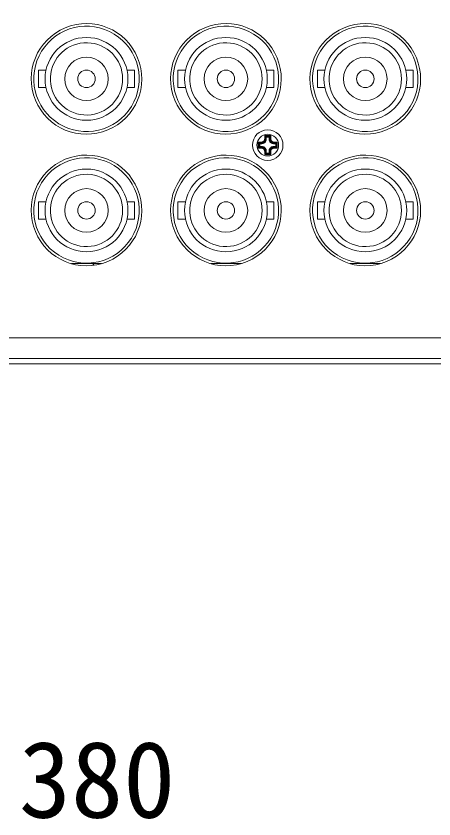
# Model space of a CAD drawing. Units: millimetres, scale not verified. Extents: x -438 to -158, y -308 to -119.
# Drawn here: x -312.34 to -300.35, y -158.06 to -135.02 of the extents above; entities that cross this region are included whole.
import ezdxf
from ezdxf.enums import TextEntityAlignment as Align

# ---------------------------------------------------------------- set-up
doc = ezdxf.new("R2010")
doc.units = ezdxf.units.MM
doc.header["$LTSCALE"] = 3
doc.layers.add('0-1_外形線', color=7, linetype='Continuous', lineweight=18)
doc.layers.add('2-9_寸法線', color=7, linetype='Continuous', lineweight=18)
doc.styles.add('ＭＳ ゴシック', font='')
doc.styles.get('ＭＳ ゴシック').set_extended_font_data('MS Gothic')

msp = doc.modelspace()

# ---------------------------------------------------------------- linework, layer by layer
at = {"layer": '0-1_外形線'}
for p, q in [((-311.479, -136.57), (-311.693, -136.57)), ((-311.693, -136.57), (-311.693, -137.07)), ((-308.943, -136.57), (-309.157, -136.57)), ((-308.943, -137.07), (-308.943, -136.57)), ((-307.478, -136.57), (-307.692, -136.57)), ((-307.692, -136.57), (-307.692, -137.07)), ((-304.942, -136.57), (-305.156, -136.57)), ((-304.942, -137.07), (-304.942, -136.57)), ((-303.692, -136.57), (-303.692, -137.07)), ((-303.478, -136.57), (-303.692, -136.57)), ((-300.942, -136.57), (-301.156, -136.57)), ((-300.942, -137.07), (-300.942, -136.57)), ((-311.479, -137.07), (-311.693, -137.07)), ((-308.943, -137.07), (-309.157, -137.07)), ((-307.478, -137.07), (-307.692, -137.07)), ((-304.942, -137.07), (-305.156, -137.07)), ((-303.478, -137.07), (-303.692, -137.07)), ((-300.942, -137.07), (-301.156, -137.07)), ((-305.203, -138.536), (-305.203, -138.448)), ((-305.158, -138.493), (-305.203, -138.448)), ((-305.203, -138.448), (-305.032, -138.448)), ((-305.077, -138.493), (-305.032, -138.448)), ((-305.032, -138.448), (-305.032, -138.536)), ((-305.39, -138.806), (-305.39, -138.635)), ((-305.346, -138.68), (-305.39, -138.635)), ((-305.39, -138.635), (-305.302, -138.635)), ((-305.365, -138.781), (-305.365, -138.66)), ((-305.365, -138.66), (-305.302, -138.66)), ((-305.346, -138.68), (-305.346, -138.761)), ((-305.283, -138.68), (-305.346, -138.68)), ((-305.302, -138.635), (-305.302, -138.66)), ((-305.302, -138.635), (-305.296, -138.635)), ((-305.302, -138.66), (-305.283, -138.68)), ((-305.302, -138.66), (-305.294, -138.66)), ((-305.296, -138.635), (-305.289, -138.634)), ((-305.294, -138.66), (-305.286, -138.659)), ((-305.289, -138.634), (-305.283, -138.633)), ((-305.286, -138.659), (-305.278, -138.658)), ((-305.283, -138.633), (-305.277, -138.632)), ((-305.278, -138.658), (-305.27, -138.656)), ((-305.277, -138.632), (-305.27, -138.63)), ((-305.27, -138.63), (-305.264, -138.628)), ((-305.27, -138.656), (-305.262, -138.654)), ((-305.264, -138.628), (-305.259, -138.625)), ((-305.262, -138.654), (-305.255, -138.651)), ((-305.259, -138.625), (-305.253, -138.622)), ((-305.255, -138.651), (-305.248, -138.647)), ((-305.253, -138.622), (-305.247, -138.619)), ((-305.248, -138.647), (-305.241, -138.644)), ((-305.247, -138.619), (-305.242, -138.615)), ((-305.242, -138.615), (-305.237, -138.611)), ((-305.241, -138.644), (-305.234, -138.639)), ((-305.237, -138.611), (-305.233, -138.607)), ((-305.234, -138.639), (-305.227, -138.635)), ((-305.233, -138.607), (-305.228, -138.602)), ((-305.228, -138.602), (-305.224, -138.597)), ((-305.227, -138.635), (-305.221, -138.63)), ((-305.224, -138.597), (-305.22, -138.592)), ((-305.221, -138.63), (-305.215, -138.624)), ((-305.22, -138.592), (-305.217, -138.587)), ((-305.217, -138.587), (-305.214, -138.581)), ((-305.215, -138.624), (-305.21, -138.619)), ((-305.214, -138.581), (-305.211, -138.575)), ((-305.211, -138.575), (-305.208, -138.569)), ((-305.21, -138.619), (-305.205, -138.613)), ((-305.208, -138.569), (-305.206, -138.562)), ((-305.206, -138.562), (-305.205, -138.556)), ((-305.205, -138.556), (-305.204, -138.549)), ((-305.205, -138.613), (-305.2, -138.606)), ((-305.204, -138.549), (-305.203, -138.543)), ((-305.203, -138.536), (-305.178, -138.536)), ((-305.203, -138.543), (-305.203, -138.536)), ((-305.2, -138.606), (-305.195, -138.599)), ((-305.195, -138.599), (-305.191, -138.592)), ((-305.191, -138.592), (-305.188, -138.585)), ((-305.188, -138.585), (-305.185, -138.577)), ((-305.185, -138.577), (-305.182, -138.569)), ((-305.182, -138.569), (-305.18, -138.561)), ((-305.18, -138.561), (-305.179, -138.552)), ((-305.179, -138.552), (-305.178, -138.544)), ((-305.178, -138.536), (-305.178, -138.473)), ((-305.178, -138.473), (-305.057, -138.473)), ((-305.178, -138.536), (-305.158, -138.556)), ((-305.178, -138.544), (-305.178, -138.536)), ((-305.158, -138.493), (-305.158, -138.556)), ((-305.158, -138.493), (-305.077, -138.493)), ((-305.077, -138.556), (-305.077, -138.493)), ((-305.057, -138.536), (-305.077, -138.556)), ((-305.057, -138.473), (-305.057, -138.536)), ((-305.057, -138.536), (-305.057, -138.544)), ((-305.032, -138.536), (-305.057, -138.536)), ((-305.057, -138.544), (-305.056, -138.552)), ((-305.056, -138.552), (-305.054, -138.56)), ((-305.054, -138.56), (-305.053, -138.568)), ((-305.053, -138.568), (-305.05, -138.576)), ((-305.05, -138.576), (-305.047, -138.583)), ((-305.047, -138.583), (-305.044, -138.59)), ((-305.044, -138.59), (-305.04, -138.597)), ((-305.04, -138.597), (-305.036, -138.604)), ((-305.036, -138.604), (-305.032, -138.611)), ((-305.032, -138.536), (-305.032, -138.542)), ((-305.032, -138.542), (-305.031, -138.549)), ((-305.032, -138.611), (-305.027, -138.617)), ((-305.031, -138.549), (-305.03, -138.555)), ((-305.03, -138.555), (-305.029, -138.561)), ((-305.029, -138.561), (-305.027, -138.568)), ((-305.027, -138.568), (-305.025, -138.574)), ((-305.027, -138.617), (-305.021, -138.623)), ((-305.025, -138.574), (-305.022, -138.579)), ((-305.022, -138.579), (-305.019, -138.585)), ((-305.021, -138.623), (-305.015, -138.628)), ((-305.019, -138.585), (-305.016, -138.591)), ((-305.016, -138.591), (-305.012, -138.596)), ((-305.015, -138.628), (-305.009, -138.633)), ((-305.012, -138.596), (-305.008, -138.601)), ((-305.009, -138.633), (-305.003, -138.638)), ((-305.008, -138.601), (-305.004, -138.605)), ((-305.004, -138.605), (-304.999, -138.61)), ((-305.003, -138.638), (-304.996, -138.643)), ((-304.999, -138.61), (-304.994, -138.614)), ((-304.996, -138.643), (-304.989, -138.647)), ((-304.994, -138.614), (-304.989, -138.618)), ((-304.989, -138.618), (-304.983, -138.621)), ((-304.989, -138.647), (-304.981, -138.65)), ((-304.983, -138.621), (-304.978, -138.624)), ((-304.981, -138.65), (-304.974, -138.653)), ((-304.978, -138.624), (-304.972, -138.627)), ((-304.974, -138.653), (-304.966, -138.656)), ((-304.972, -138.627), (-304.966, -138.63)), ((-304.966, -138.63), (-304.959, -138.632)), ((-304.966, -138.656), (-304.958, -138.658)), ((-304.959, -138.632), (-304.953, -138.633)), ((-304.958, -138.658), (-304.949, -138.659)), ((-304.953, -138.633), (-304.946, -138.634)), ((-304.932, -138.66), (-304.952, -138.68)), ((-304.889, -138.68), (-304.952, -138.68)), ((-304.949, -138.659), (-304.941, -138.66)), ((-304.946, -138.634), (-304.939, -138.635)), ((-304.941, -138.66), (-304.932, -138.66)), ((-304.939, -138.635), (-304.933, -138.635)), ((-304.932, -138.635), (-304.932, -138.66)), ((-304.932, -138.635), (-304.844, -138.635)), ((-304.932, -138.66), (-304.869, -138.66)), ((-304.889, -138.68), (-304.845, -138.635)), ((-304.889, -138.761), (-304.889, -138.68)), ((-304.869, -138.66), (-304.869, -138.781)), ((-304.845, -138.635), (-304.845, -138.806)), ((-305.39, -138.806), (-305.346, -138.761)), ((-305.302, -138.806), (-305.39, -138.806)), ((-305.302, -138.781), (-305.365, -138.781)), ((-305.283, -138.761), (-305.346, -138.761)), ((-305.302, -138.781), (-305.283, -138.761)), ((-305.302, -138.806), (-305.302, -138.781)), ((-305.294, -138.781), (-305.302, -138.781)), ((-305.296, -138.806), (-305.302, -138.806)), ((-305.289, -138.807), (-305.296, -138.806)), ((-305.286, -138.782), (-305.294, -138.781)), ((-305.282, -138.808), (-305.289, -138.807)), ((-305.277, -138.784), (-305.286, -138.782)), ((-305.276, -138.81), (-305.282, -138.808)), ((-305.269, -138.786), (-305.277, -138.784)), ((-305.269, -138.812), (-305.276, -138.81)), ((-305.261, -138.788), (-305.269, -138.786)), ((-305.263, -138.814), (-305.269, -138.812)), ((-305.257, -138.817), (-305.263, -138.814)), ((-305.253, -138.791), (-305.261, -138.788)), ((-305.252, -138.82), (-305.257, -138.817)), ((-305.246, -138.795), (-305.253, -138.791)), ((-305.246, -138.823), (-305.252, -138.82)), ((-305.239, -138.799), (-305.246, -138.795)), ((-305.241, -138.827), (-305.246, -138.823)), ((-305.236, -138.831), (-305.241, -138.827)), ((-305.232, -138.803), (-305.239, -138.799)), ((-305.231, -138.836), (-305.236, -138.831)), ((-305.225, -138.808), (-305.232, -138.803)), ((-305.227, -138.84), (-305.231, -138.836)), ((-305.223, -138.845), (-305.227, -138.84)), ((-305.219, -138.813), (-305.225, -138.808)), ((-305.219, -138.851), (-305.223, -138.845)), ((-305.214, -138.818), (-305.219, -138.813)), ((-305.216, -138.856), (-305.219, -138.851)), ((-305.213, -138.862), (-305.216, -138.856)), ((-305.208, -138.824), (-305.214, -138.818)), ((-305.21, -138.868), (-305.213, -138.862)), ((-305.208, -138.874), (-305.21, -138.868)), ((-305.203, -138.831), (-305.208, -138.824)), ((-305.206, -138.88), (-305.208, -138.874)), ((-305.205, -138.886), (-305.206, -138.88)), ((-305.204, -138.892), (-305.205, -138.886)), ((-305.203, -138.899), (-305.204, -138.892)), ((-305.198, -138.837), (-305.203, -138.831)), ((-305.203, -138.906), (-305.203, -138.899)), ((-305.203, -138.994), (-305.203, -138.906)), ((-305.203, -138.906), (-305.178, -138.906)), ((-305.194, -138.844), (-305.198, -138.837)), ((-305.191, -138.851), (-305.194, -138.844)), ((-305.187, -138.858), (-305.191, -138.851)), ((-305.184, -138.866), (-305.187, -138.858)), ((-305.182, -138.873), (-305.184, -138.866)), ((-305.18, -138.881), (-305.182, -138.873)), ((-305.179, -138.889), (-305.18, -138.881)), ((-305.178, -138.897), (-305.179, -138.889)), ((-305.178, -138.906), (-305.158, -138.886)), ((-305.178, -138.906), (-305.178, -138.897)), ((-305.178, -138.969), (-305.178, -138.906)), ((-305.158, -138.949), (-305.158, -138.886)), ((-305.077, -138.949), (-305.077, -138.886)), ((-305.057, -138.906), (-305.077, -138.886)), ((-305.056, -138.889), (-305.057, -138.897)), ((-305.057, -138.897), (-305.057, -138.906)), ((-305.057, -138.906), (-305.057, -138.969)), ((-305.032, -138.906), (-305.057, -138.906)), ((-305.054, -138.881), (-305.056, -138.889)), ((-305.052, -138.872), (-305.054, -138.881)), ((-305.05, -138.864), (-305.052, -138.872)), ((-305.047, -138.857), (-305.05, -138.864)), ((-305.043, -138.849), (-305.047, -138.857)), ((-305.039, -138.842), (-305.043, -138.849)), ((-305.035, -138.835), (-305.039, -138.842)), ((-305.03, -138.829), (-305.035, -138.835)), ((-305.031, -138.892), (-305.032, -138.899)), ((-305.032, -138.899), (-305.032, -138.906)), ((-305.032, -138.906), (-305.032, -138.994)), ((-305.03, -138.886), (-305.031, -138.892)), ((-305.025, -138.823), (-305.03, -138.829)), ((-305.028, -138.879), (-305.03, -138.886)), ((-305.026, -138.873), (-305.028, -138.879)), ((-305.024, -138.867), (-305.026, -138.873)), ((-305.02, -138.817), (-305.025, -138.823)), ((-305.021, -138.861), (-305.024, -138.867)), ((-305.018, -138.855), (-305.021, -138.861)), ((-305.014, -138.811), (-305.02, -138.817)), ((-305.015, -138.849), (-305.018, -138.855)), ((-305.011, -138.844), (-305.015, -138.849)), ((-305.007, -138.806), (-305.014, -138.811)), ((-305.007, -138.839), (-305.011, -138.844)), ((-305.001, -138.802), (-305.007, -138.806)), ((-305.002, -138.835), (-305.007, -138.839)), ((-304.998, -138.83), (-305.002, -138.835)), ((-304.994, -138.798), (-305.001, -138.802)), ((-304.993, -138.826), (-304.998, -138.83)), ((-304.987, -138.794), (-304.994, -138.798)), ((-304.987, -138.823), (-304.993, -138.826)), ((-304.98, -138.791), (-304.987, -138.794)), ((-304.982, -138.819), (-304.987, -138.823)), ((-304.976, -138.816), (-304.982, -138.819)), ((-304.972, -138.788), (-304.98, -138.791)), ((-304.97, -138.814), (-304.976, -138.816)), ((-304.965, -138.785), (-304.972, -138.788)), ((-304.964, -138.811), (-304.97, -138.814)), ((-304.957, -138.784), (-304.965, -138.785)), ((-304.958, -138.81), (-304.964, -138.811)), ((-304.952, -138.808), (-304.958, -138.81)), ((-304.949, -138.782), (-304.957, -138.784)), ((-304.932, -138.781), (-304.952, -138.761)), ((-304.889, -138.761), (-304.952, -138.761)), ((-304.946, -138.807), (-304.952, -138.808)), ((-304.941, -138.781), (-304.949, -138.782)), ((-304.939, -138.806), (-304.946, -138.807)), ((-304.932, -138.781), (-304.941, -138.781)), ((-304.932, -138.806), (-304.939, -138.806)), ((-304.845, -138.806), (-304.933, -138.806)), ((-304.932, -138.806), (-304.932, -138.781)), ((-304.869, -138.781), (-304.932, -138.781)), ((-304.845, -138.806), (-304.889, -138.761)), ((-305.203, -138.994), (-305.158, -138.949)), ((-305.032, -138.994), (-305.203, -138.994)), ((-305.057, -138.969), (-305.178, -138.969)), ((-305.077, -138.949), (-305.158, -138.949)), ((-305.032, -138.994), (-305.077, -138.949)), ((-311.479, -140.345), (-311.693, -140.345)), ((-311.693, -140.345), (-311.693, -140.845)), ((-308.943, -140.345), (-309.157, -140.345)), ((-308.943, -140.845), (-308.943, -140.345)), ((-307.692, -140.345), (-307.692, -140.845)), ((-307.478, -140.345), (-307.692, -140.345)), ((-304.942, -140.345), (-305.156, -140.345)), ((-304.942, -140.845), (-304.942, -140.345)), ((-303.692, -140.345), (-303.692, -140.845)), ((-303.478, -140.345), (-303.692, -140.345)), ((-300.942, -140.345), (-301.156, -140.345)), ((-300.942, -140.845), (-300.942, -140.345)), ((-311.479, -140.845), (-311.693, -140.845)), ((-308.943, -140.845), (-309.157, -140.845)), ((-307.478, -140.845), (-307.692, -140.845)), ((-304.942, -140.845), (-305.156, -140.845)), ((-303.478, -140.845), (-303.692, -140.845)), ((-300.942, -140.845), (-301.156, -140.845)), ((-310.752, -142.12), (-309.884, -142.12)), ((-310.131, -142.17), (-310.131, -142.121)), ((-310.114, -142.168), (-310.114, -142.121)), ((-306.751, -142.12), (-305.883, -142.12)), ((-302.751, -142.12), (-301.883, -142.12)), ((-263.421, -144.246), (-327.427, -144.246)), ((-357.014, -144.846), (-263.014, -144.846)), ((-263.014, -144.996), (-357.014, -144.996))]:
    msp.add_line(p, q, dxfattribs=at)
for points in [[(-309.28, -136.82), (-309.286, -136.716), (-309.301, -136.614), (-309.326, -136.516), (-309.36, -136.422), (-309.402, -136.332), (-309.453, -136.248), (-309.511, -136.168), (-309.576, -136.095), (-309.647, -136.028), (-309.725, -135.968), (-309.809, -135.916), (-309.897, -135.872), (-309.99, -135.835), (-310.087, -135.808), (-310.188, -135.791), (-310.292, -135.783), (-310.397, -135.786), (-310.499, -135.798), (-310.598, -135.821), (-310.693, -135.852), (-310.784, -135.893), (-310.87, -135.941), (-310.95, -135.998), (-311.025, -136.061), (-311.094, -136.131), (-311.155, -136.207), (-311.21, -136.289), (-311.256, -136.377), (-311.294, -136.469), (-311.324, -136.565), (-311.344, -136.664), (-311.354, -136.768), (-311.354, -136.873), (-311.344, -136.976), (-311.324, -137.076), (-311.294, -137.172), (-311.256, -137.264), (-311.21, -137.351), (-311.155, -137.433)], [(-305.28, -136.82), (-305.285, -136.716), (-305.3, -136.614), (-305.325, -136.516), (-305.359, -136.422), (-305.401, -136.332), (-305.452, -136.248), (-305.51, -136.168), (-305.575, -136.095), (-305.647, -136.028), (-305.725, -135.968), (-305.808, -135.916), (-305.896, -135.872), (-305.99, -135.835), (-306.087, -135.808), (-306.187, -135.791), (-306.291, -135.783), (-306.396, -135.786), (-306.498, -135.798), (-306.597, -135.821), (-306.692, -135.852), (-306.783, -135.893), (-306.869, -135.941), (-306.95, -135.998), (-307.025, -136.061), (-307.093, -136.131), (-307.155, -136.207), (-307.209, -136.289), (-307.256, -136.377), (-307.294, -136.469), (-307.323, -136.565), (-307.343, -136.664), (-307.354, -136.768), (-307.354, -136.873), (-307.343, -136.976), (-307.323, -137.076), (-307.294, -137.172), (-307.256, -137.264), (-307.209, -137.351), (-307.155, -137.433)], [(-301.279, -136.82), (-301.285, -136.716), (-301.3, -136.614), (-301.325, -136.516), (-301.359, -136.422), (-301.401, -136.332), (-301.452, -136.248), (-301.51, -136.168), (-301.575, -136.095), (-301.646, -136.028), (-301.724, -135.968), (-301.808, -135.916), (-301.896, -135.872), (-301.989, -135.835), (-302.086, -135.808), (-302.187, -135.791), (-302.291, -135.783), (-302.396, -135.786), (-302.498, -135.798), (-302.597, -135.821), (-302.692, -135.852), (-302.783, -135.893), (-302.869, -135.941), (-302.949, -135.998), (-303.024, -136.061), (-303.093, -136.131), (-303.154, -136.207), (-303.209, -136.289), (-303.255, -136.377), (-303.293, -136.469), (-303.323, -136.565), (-303.343, -136.664), (-303.353, -136.768), (-303.353, -136.873), (-303.343, -136.976), (-303.323, -137.076), (-303.293, -137.172), (-303.255, -137.264), (-303.209, -137.351), (-303.154, -137.433)], [(-311.155, -137.433), (-311.094, -137.509), (-311.025, -137.579), (-310.95, -137.643), (-310.87, -137.699), (-310.784, -137.747), (-310.693, -137.788), (-310.598, -137.819), (-310.499, -137.842), (-310.397, -137.855), (-310.292, -137.857), (-310.188, -137.85), (-310.087, -137.832), (-309.99, -137.805), (-309.897, -137.769), (-309.809, -137.724), (-309.725, -137.672), (-309.647, -137.612), (-309.576, -137.545), (-309.511, -137.472), (-309.453, -137.393), (-309.402, -137.308), (-309.36, -137.218), (-309.326, -137.124), (-309.301, -137.026), (-309.286, -136.925), (-309.28, -136.82)], [(-307.155, -137.433), (-307.093, -137.509), (-307.025, -137.579), (-306.95, -137.643), (-306.869, -137.699), (-306.783, -137.747), (-306.692, -137.788), (-306.597, -137.819), (-306.498, -137.842), (-306.396, -137.855), (-306.291, -137.857), (-306.187, -137.85), (-306.087, -137.832), (-305.99, -137.805), (-305.896, -137.769), (-305.808, -137.724), (-305.725, -137.672), (-305.647, -137.612), (-305.575, -137.545), (-305.51, -137.472), (-305.452, -137.393), (-305.401, -137.308), (-305.359, -137.218), (-305.325, -137.124), (-305.3, -137.026), (-305.285, -136.925), (-305.28, -136.82)], [(-303.154, -137.433), (-303.093, -137.509), (-303.024, -137.579), (-302.949, -137.643), (-302.869, -137.699), (-302.783, -137.747), (-302.692, -137.788), (-302.597, -137.819), (-302.498, -137.842), (-302.396, -137.855), (-302.291, -137.857), (-302.187, -137.85), (-302.086, -137.832), (-301.989, -137.805), (-301.896, -137.769), (-301.808, -137.724), (-301.724, -137.672), (-301.646, -137.612), (-301.575, -137.545), (-301.51, -137.472), (-301.452, -137.393), (-301.401, -137.308), (-301.359, -137.218), (-301.325, -137.124), (-301.3, -137.026), (-301.285, -136.925), (-301.279, -136.82)], [(-305.283, -138.68), (-305.264, -138.679), (-305.247, -138.675), (-305.23, -138.669), (-305.215, -138.66), (-305.201, -138.65), (-305.189, -138.637), (-305.178, -138.623), (-305.17, -138.608), (-305.163, -138.592), (-305.159, -138.574), (-305.158, -138.556)], [(-305.077, -138.556), (-305.075, -138.574), (-305.072, -138.592), (-305.065, -138.608), (-305.057, -138.623), (-305.046, -138.637), (-305.034, -138.65), (-305.02, -138.66), (-305.005, -138.668), (-304.988, -138.675), (-304.971, -138.679), (-304.952, -138.68)], [(-305.158, -138.886), (-305.159, -138.867), (-305.163, -138.85), (-305.17, -138.833), (-305.178, -138.818), (-305.189, -138.804), (-305.201, -138.792), (-305.215, -138.781), (-305.23, -138.773), (-305.247, -138.767), (-305.264, -138.763), (-305.283, -138.761)], [(-304.952, -138.761), (-304.971, -138.763), (-304.988, -138.767), (-305.005, -138.773), (-305.02, -138.781), (-305.034, -138.792), (-305.046, -138.804), (-305.057, -138.818), (-305.065, -138.833), (-305.072, -138.85), (-305.075, -138.867), (-305.077, -138.886)], [(-309.28, -140.595), (-309.286, -140.491), (-309.301, -140.389), (-309.326, -140.291), (-309.36, -140.197), (-309.402, -140.107), (-309.453, -140.023), (-309.511, -139.943), (-309.576, -139.87), (-309.647, -139.803), (-309.725, -139.743), (-309.809, -139.691), (-309.897, -139.647), (-309.99, -139.61), (-310.087, -139.583), (-310.188, -139.566), (-310.292, -139.558), (-310.397, -139.561), (-310.499, -139.573), (-310.598, -139.596), (-310.693, -139.627), (-310.784, -139.668), (-310.87, -139.716), (-310.95, -139.773), (-311.025, -139.836), (-311.094, -139.906), (-311.155, -139.982), (-311.21, -140.064), (-311.256, -140.152), (-311.294, -140.244), (-311.324, -140.34), (-311.344, -140.439), (-311.354, -140.543), (-311.354, -140.648), (-311.344, -140.751), (-311.324, -140.851), (-311.294, -140.947), (-311.256, -141.039), (-311.21, -141.126), (-311.155, -141.208)], [(-305.28, -140.595), (-305.285, -140.491), (-305.3, -140.389), (-305.325, -140.291), (-305.359, -140.197), (-305.401, -140.107), (-305.452, -140.023), (-305.51, -139.943), (-305.575, -139.87), (-305.647, -139.803), (-305.725, -139.743), (-305.808, -139.691), (-305.896, -139.647), (-305.99, -139.61), (-306.087, -139.583), (-306.187, -139.566), (-306.291, -139.558), (-306.396, -139.561), (-306.498, -139.573), (-306.597, -139.596), (-306.692, -139.627), (-306.783, -139.668), (-306.869, -139.716), (-306.95, -139.773), (-307.025, -139.836), (-307.093, -139.906), (-307.155, -139.982), (-307.209, -140.064), (-307.256, -140.152), (-307.294, -140.244), (-307.323, -140.34), (-307.343, -140.439), (-307.354, -140.543), (-307.354, -140.648), (-307.343, -140.751), (-307.323, -140.851), (-307.294, -140.947), (-307.256, -141.039), (-307.209, -141.126), (-307.155, -141.208)], [(-301.279, -140.595), (-301.285, -140.491), (-301.3, -140.389), (-301.325, -140.291), (-301.359, -140.197), (-301.401, -140.107), (-301.452, -140.023), (-301.51, -139.943), (-301.575, -139.87), (-301.646, -139.803), (-301.724, -139.743), (-301.808, -139.691), (-301.896, -139.647), (-301.989, -139.61), (-302.086, -139.583), (-302.187, -139.566), (-302.291, -139.558), (-302.396, -139.561), (-302.498, -139.573), (-302.597, -139.596), (-302.692, -139.627), (-302.783, -139.668), (-302.869, -139.716), (-302.949, -139.773), (-303.024, -139.836), (-303.093, -139.906), (-303.154, -139.982), (-303.209, -140.064), (-303.255, -140.152), (-303.293, -140.244), (-303.323, -140.34), (-303.343, -140.439), (-303.353, -140.543), (-303.353, -140.648), (-303.343, -140.751), (-303.323, -140.851), (-303.293, -140.947), (-303.255, -141.039), (-303.209, -141.126), (-303.154, -141.208)], [(-311.155, -141.208), (-311.094, -141.284), (-311.025, -141.354), (-310.95, -141.418), (-310.87, -141.474), (-310.784, -141.522), (-310.693, -141.563), (-310.598, -141.594), (-310.499, -141.617), (-310.397, -141.63), (-310.292, -141.632), (-310.188, -141.625), (-310.087, -141.607), (-309.99, -141.58), (-309.897, -141.544), (-309.809, -141.499), (-309.725, -141.447), (-309.647, -141.387), (-309.576, -141.32), (-309.511, -141.247), (-309.453, -141.168), (-309.402, -141.083), (-309.36, -140.993), (-309.326, -140.899), (-309.301, -140.801), (-309.286, -140.7), (-309.28, -140.595)], [(-307.155, -141.208), (-307.093, -141.284), (-307.025, -141.354), (-306.95, -141.418), (-306.869, -141.474), (-306.783, -141.522), (-306.692, -141.563), (-306.597, -141.594), (-306.498, -141.617), (-306.396, -141.63), (-306.291, -141.632), (-306.187, -141.625), (-306.087, -141.607), (-305.99, -141.58), (-305.896, -141.544), (-305.808, -141.499), (-305.725, -141.447), (-305.647, -141.387), (-305.575, -141.32), (-305.51, -141.247), (-305.452, -141.168), (-305.401, -141.083), (-305.359, -140.993), (-305.325, -140.899), (-305.3, -140.801), (-305.285, -140.7), (-305.28, -140.595)], [(-303.154, -141.208), (-303.093, -141.284), (-303.024, -141.354), (-302.949, -141.418), (-302.869, -141.474), (-302.783, -141.522), (-302.692, -141.563), (-302.597, -141.594), (-302.498, -141.617), (-302.396, -141.63), (-302.291, -141.632), (-302.187, -141.625), (-302.086, -141.607), (-301.989, -141.58), (-301.896, -141.544), (-301.808, -141.499), (-301.724, -141.447), (-301.646, -141.387), (-301.575, -141.32), (-301.51, -141.247), (-301.452, -141.168), (-301.401, -141.083), (-301.359, -140.993), (-301.325, -140.899), (-301.3, -140.801), (-301.285, -140.7), (-301.279, -140.595)]]:
    msp.add_lwpolyline(points, dxfattribs=at)
for centre, radius in [((-310.318, -136.82), 1.188), ((-306.317, -136.82), 1.188), ((-302.317, -136.82), 1.188), ((-310.318, -136.82), 0.625), ((-306.317, -136.82), 0.625), ((-302.317, -136.82), 0.625), ((-310.318, -136.82), 0.25), ((-306.317, -136.82), 0.25), ((-302.317, -136.82), 0.25), ((-305.117, -138.721), 0.438), ((-305.117, -138.721), 0.312), ((-310.318, -140.595), 1.188), ((-306.317, -140.595), 1.188), ((-302.317, -140.595), 1.188), ((-310.318, -140.595), 0.625), ((-306.317, -140.595), 0.625), ((-302.317, -140.595), 0.625), ((-310.318, -140.595), 0.25), ((-306.317, -140.595), 0.25), ((-302.317, -140.595), 0.25)]:
    msp.add_circle(centre, radius, dxfattribs=at)
for centre, major_axis in [((-310.318, -136.82), (1.467, 0.608)), ((-310.318, -136.82), (0.795, 1.287)), ((-306.317, -136.82), (1.467, 0.608)), ((-306.317, -136.82), (0.795, 1.287)), ((-302.317, -136.82), (1.467, 0.608)), ((-302.317, -136.82), (0.795, 1.287)), ((-310.318, -140.595), (1.467, 0.608)), ((-310.318, -140.595), (0.795, 1.287)), ((-306.317, -140.595), (1.467, 0.608)), ((-306.317, -140.595), (0.795, 1.287)), ((-302.317, -140.595), (1.467, 0.608)), ((-302.317, -140.595), (0.795, 1.287))]:
    msp.add_ellipse(centre, major_axis=major_axis, ratio=0.999997, dxfattribs=at)

# ---------------------------------------------------------------- texts
at = {"layer": '2-9_寸法線', "color": 4, "style": 'ＭＳ ゴシック'}
msp.add_text('380', height=2.199, dxfattribs=at).set_placement((-312.258, -158.679), align=Align.BOTTOM_LEFT)

doc.saveas('drawing.dxf')
